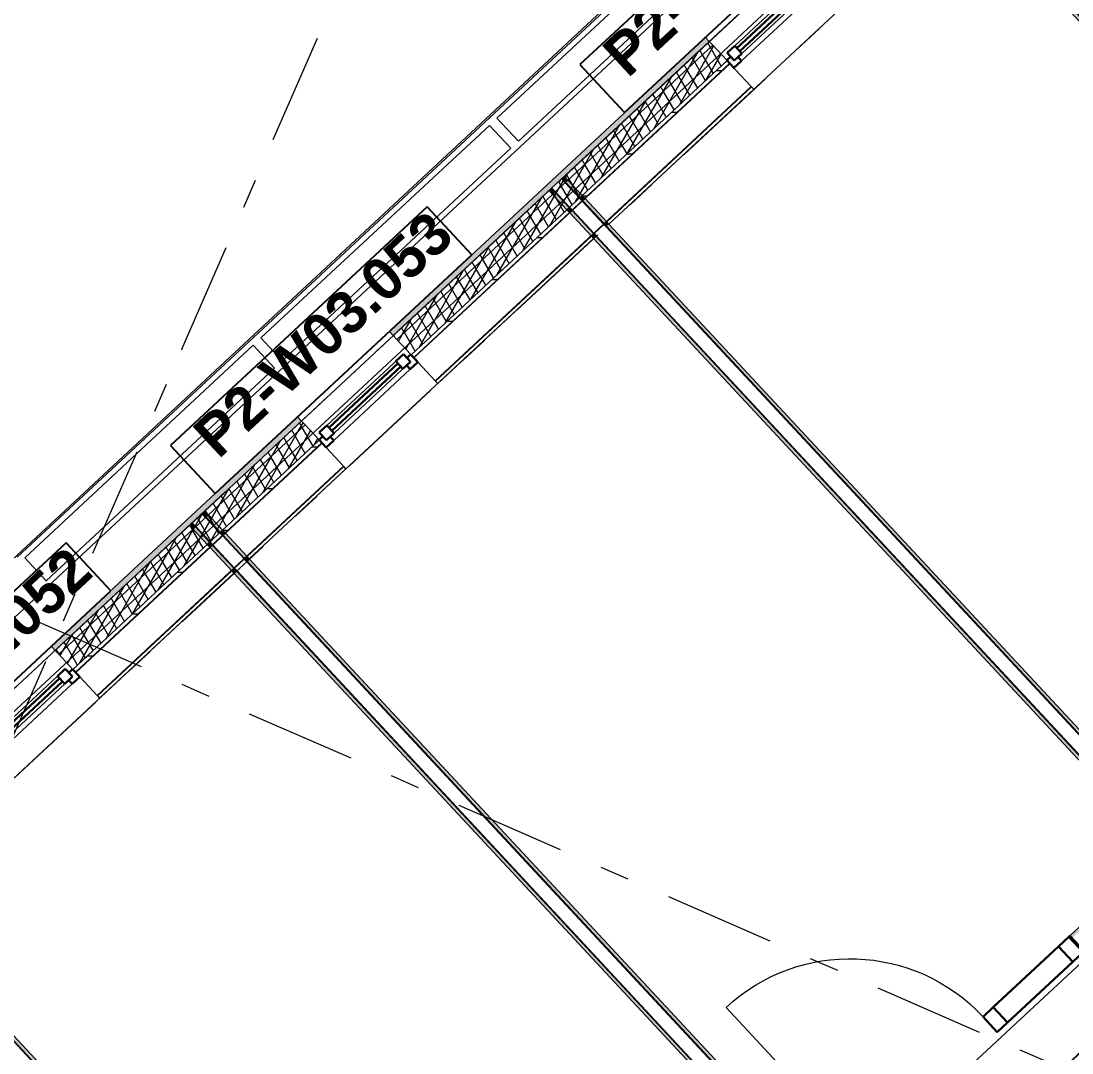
# Model space of a CAD drawing. Header units: millimetres. Extents: x -35034 to 431752, y -71616 to 25069.
# Drawn here: x 325741 to 330769, y -17300 to -12364 of the extents above; entities that cross this region are included whole.
import ezdxf
from ezdxf.enums import TextEntityAlignment as Align

# ---------------------------------------------------------------- set-up
doc = ezdxf.new("R2010")
doc.units = ezdxf.units.MM
doc.header["$MEASUREMENT"] = 0
doc.linetypes.add('Dot & Dashed', pattern=[670.277762, 352.777767, -176.388884, 0, -141.111112])
doc.linetypes.add('Double Dashed', pattern=[1093.611073, 529.166651, -211.666656, 141.111112, -211.666656])
for name, color, linetype in [('A-25-M_Curtain_Wall', 7, 'Continuous'), ('A-25-M_Wall_Ext', 7, 'Continuous'), ('New_A-05-M_Gross_Int_Circulation', 7, 'Continuous'), ('New_A-15-MG_Structural_Grid_Phase_2', 7, 'Continuous'), ('New_A-20-M_Floor_Slab', 7, 'Continuous'), ('New_A-25-M_Curtain_Wall', 7, 'Continuous'), ('New_A-25-M_Wall_Ext', 7, 'Continuous'), ('New_A-25-M_Wall_Int', 7, 'Continuous'), ('New_ArchiCAD Door Markers', 7, 'Continuous'), ('New_ArchiCAD Doors', 7, 'Continuous'), ('New_ArchiCAD Window Markers', 7, 'Continuous'), ('New_ArchiCAD Windows', 7, 'Continuous')]:
    doc.layers.add(name, color=color, linetype=linetype)
for name, color, linetype, lineweight, true_color in [('A-25-M_Curtain_Wall_Pen_No__69', 7, 'Continuous', 20, 0x606060), ('New_A-05-M_Gross_Int_Circulation_Pen_No__74', 7, 'Continuous', 20, 0x606060), ('New_A-15-MG_Structural_Grid_Phase_2_Pen_No__222', 7, 'Continuous', 13, 0x65af33), ('New_A-25-M_Wall_Ext_Pen_No__107', 7, 'Continuous', 15, 0xa6a6a6), ('New_A-25-M_Wall_Int_Pen_No__107', 7, 'Continuous', 15, 0xa6a6a6), ('New_ArchiCAD Doors_Pen_No__43', 7, 'Continuous', 30, 0x444444), ('New_ArchiCAD Doors_Pen_No__63', 7, 'Continuous', 20, 0x606060), ('New_ArchiCAD Windows_Pen_No__23', 7, 'Continuous', 30, 0x2a2a2a)]:
    doc.layers.add(name, color=color, linetype=linetype, lineweight=lineweight, true_color=true_color)
for name, color, linetype, lineweight in [('A-25-M_Curtain_Wall_Pen_No__90', 8, 'Continuous', 20), ('A-25-M_Wall_Ext_Pen_No__87', 8, 'Continuous', 20), ('New_A-20-M_Floor_Slab_Pen_No__89', 8, 'Continuous', 20), ('New_A-25-M_Curtain_Wall_Pen_No__87', 8, 'Continuous', 20), ('New_A-25-M_Wall_Ext_Pen_No__1', 7, 'Continuous', 13), ('New_A-25-M_Wall_Int_Pen_No__1', 7, 'Continuous', 13), ('New_ArchiCAD Door Markers_Pen_No__1', 7, 'Continuous', 13), ('New_ArchiCAD Door Markers_Pen_No__5', 7, 'Continuous', 25), ('New_ArchiCAD Doors_Pen_No__1', 7, 'Continuous', 13), ('New_ArchiCAD Window Markers_Pen_No__1', 7, 'Continuous', 13), ('New_ArchiCAD Window Markers_Pen_No__5', 7, 'Continuous', 25), ('New_ArchiCAD Windows_Pen_No__1', 7, 'Continuous', 13), ('New_ArchiCAD Windows_Pen_No__101', 252, 'Continuous', 15), ('New_ArchiCAD Windows_Pen_No__3', 7, 'Continuous', 18), ('New_ArchiCAD Zone Stamps_Pen_No__6', 7, 'Continuous', 35)]:
    doc.layers.add(name, color=color, linetype=linetype, lineweight=lineweight)
doc.styles.add('GENERATED_STYLE_1', font='')
doc.styles.add('GENERATED_STYLE_2', font='')
doc.styles.add('GENERATED_STYLE_3', font='')
doc.styles.add('GENERATED_STYLE_4', font='')
doc.styles.get('GENERATED_STYLE_1').set_extended_font_data('Swis721 BT', bold=True)
doc.styles.get('GENERATED_STYLE_2').set_extended_font_data('Arial', bold=True)
doc.styles.get('GENERATED_STYLE_3').set_extended_font_data('Arial')
doc.styles.get('GENERATED_STYLE_4').set_extended_font_data('Swis721 BT')
pattern_1 = [(60, (341458.065, 0), (-43.30127, 25), []), (120, (341458.065, 0), (43.30127, 25), [])]
pattern_2 = [(0, (341458.06, 0), (0, 200), [])]
pattern_3 = [(222.9401, (341458.06, 0), (-117.9931, 126.7976), [0, -100]), (222.9401, (341480.46, -97.46), (-117.9931, 126.7976), [0, -100])]

# ---------------------------------------------------------------- blocks, each defined once
blk = doc.blocks.new('Corridor 02-Third_INB 3152_63_2', base_point=(314166.9, -30973.4))
at = {"layer": 'New_A-05-M_Gross_Int_Circulation_Pen_No__74', "linetype": 'Continuous'}
blk.add_line((334812.6, -13146), (316165.4, -30497.4), dxfattribs=at)
at = {"layer": 'New_ArchiCAD Zone Stamps_Pen_No__6'}
for tag, height, style, p in [('ROOM_NAME', 250, 'GENERATED_STYLE_2', (313334.1, -29413.8)), ('zoneNameLine2', 250, 'GENERATED_STYLE_2', (313145.7, -29846)), ('ROOM_NUMBER', 200, 'GENERATED_STYLE_3', (312957.3, -30266.7)), ('measuredAreaCode', 200, 'GENERATED_STYLE_3', (312800.2, -30626.8)), ('ROOM_HOLES_PRM', 200, 'GENERATED_STYLE_3', (313107.6, -30760.8)), ('DUMMY_649', 200, 'GENERATED_STYLE_3', (313736.8, -31035.2)), ('DUMMY_650', 133.3, 'GENERATED_STYLE_3', (314016.1, -31141.7))]:
    blk.add_attdef(tag, text='', height=height, rotation=336.4404, dxfattribs=dict(at, style=style)).set_placement(p, align=Align.TOP_LEFT)
blk = doc.blocks.new('Slab_6_2', base_point=(319508.7, -20986.7))
at = {"layer": 'New_A-20-M_Floor_Slab_Pen_No__89', "linetype": 'Continuous', "flags": 128}
blk.add_lwpolyline([(360395.6, -39042.6), (361680.2, -36096.6), (358829.1, -34853.4), (360799.2, -30335.3), (343499.7, -22791.9), (351451.6, -4555.7), (347529.4, -2845.4), (347719, -2410.4), (346158.3, -1729.9), (345968.6, -2164.8), (345491.4, -1956.7), (343498.9, -6526.2), (338307.1, -4262.3), (330724.5, -11317.1), (330341.6, -10905.7), (319508.6, -20986.6), (319508.7, -20986.7), (306424.3, -33162.5), (323848.8, -40760.4)], dxfattribs=at)
blk = doc.blocks.new('Curtain Wall_27_2', base_point=(341458.1, 0))
at = {"layer": 'New_A-25-M_Curtain_Wall_Pen_No__87', "linetype": 'Continuous'}
for p, q in [((327982.2, -12826.8), (329111.7, -11775.6)), ((326852.6, -13878), (327982.2, -12826.8)), ((325723, -14929.1), (326852.6, -13878))]:
    blk.add_line(p, q, dxfattribs=at)
for p in [(327982.2, -12826.8), (326852.6, -13878)]:
    blk.add_point(p, dxfattribs=at)
blk = doc.blocks.new('Door with Sidelight on Side 2 19_11')
at = {"layer": 'New_ArchiCAD Doors_Pen_No__1', "linetype": 'Continuous'}
for p, q in [((-755, 0), (-755, -15)), ((755, 0), (755, -15)), ((-755, -15), (-755, -18)), ((-755, -18), (-755, -37)), ((-755, -37), (-755, -62)), ((755, -15), (755, -18)), ((755, -18), (755, -37)), ((755, -37), (755, -62)), ((-755, -62), (-755, -82)), ((-755, -82), (-755, -85)), ((-755, -85), (-755, -100)), ((755, -62), (755, -82)), ((755, -82), (755, -85)), ((755, -85), (755, -100))]:
    blk.add_line(p, q, dxfattribs=at)
at = {"layer": 'New_ArchiCAD Doors_Pen_No__43', "linetype": 'Continuous'}
for p, q in [((-748, 0), (-755, 0)), ((-755, 0), (-755, -100)), ((-682, 0), (-748, 0)), ((-748, 0), (-748, -100)), ((-254, 0), (-682, 0)), ((-682, 0), (-682, -100)), ((-682, -100), (-682, 0)), ((-254, -100), (-254, 0)), ((-188, 0), (-254, 0)), ((-254, 0), (-254, -100)), ((-188, -100), (-188, 0)), ((748, 0), (682, 0)), ((682, 0), (682, -100)), ((748, 0), (755, 0)), ((748, -100), (748, 0)), ((755, 0), (755, -100)), ((-748, -100), (-755, -100)), ((-748, -100), (-682, -100)), ((-682, -100), (-254, -100)), ((-254, -100), (-188, -100)), ((682, -100), (748, -100)), ((748, -100), (755, -100))]:
    blk.add_line(p, q, dxfattribs=at)
at = {"layer": 'New_ArchiCAD Doors_Pen_No__63', "linetype": 'Continuous'}
blk.add_line((682, 0), (682, 870), dxfattribs=at)
blk.add_arc((682, 0), 870, 90, 180, dxfattribs=at)
blk = doc.blocks.new('Door Stamp 17_21')
at = {"layer": 'New_ArchiCAD Door Markers_Pen_No__5', "linetype": 'Continuous'}
for p, q in [((770.5, -441.9), (-206.6, -441.9)), ((-206.6, -441.9), (-206.6, -653.7)), ((770.5, -653.7), (770.5, -441.9)), ((-206.6, -653.7), (770.5, -653.7)), ((-206.6, -653.7), (770.5, -653.7))]:
    blk.add_line(p, q, dxfattribs=at)
at = {"layer": 'New_ArchiCAD Door Markers_Pen_No__1', "style": 'GENERATED_STYLE_1'}
blk.add_attdef('AC_WIDO_ID', text='', height=150, dxfattribs=at).set_placement((-147.8, -609.1), align=Align.BOTTOM_LEFT)
blk = doc.blocks.new('Wall_309_2', base_point=(316134.4, -30348.4))
at = {"layer": 'New_A-25-M_Wall_Int_Pen_No__107', "linetype": 'Continuous'}
blk.add_hatch(color=256, dxfattribs=at).paths.add_polyline_path([(330758.8, -16740.3), (330769, -16751.3), (331211.9, -16339.2), (331201.7, -16328.2)])
at = {"layer": 'New_A-25-M_Wall_Int_Pen_No__1', "linetype": 'Continuous'}
for p, q in [((330758.8, -16740.3), (330769, -16751.3)), ((330769, -16751.3), (330771, -16753.5))]:
    blk.add_line(p, q, dxfattribs=at)
at = {"layer": 'New_A-25-M_Wall_Int_Pen_No__1', "linetype": 'Continuous', "flags": 128}
blk.add_lwpolyline([(331201.7, -16328.2), (330758.8, -16740.3)], dxfattribs=at)
at = {"layer": 'New_ArchiCAD Door Markers'}
ref = blk.add_blockref('Door Stamp 17_21', (330206, -17254.6), dxfattribs=dict(at, rotation=42.93845664641172))
ref.add_attrib('AC_WIDO_ID', 'ID03.082', dxfattribs={"layer": 'New_ArchiCAD Door Markers_Pen_No__1', "color": 7, "height": 150, "rotation": 42.9385, "style": 'GENERATED_STYLE_1'}).set_placement((330543.2, -17789.3), align=Align.BOTTOM_LEFT)
at = {"layer": 'New_ArchiCAD Doors', "color": 251, "linetype": 'Continuous', "lineweight": 20, "true_color": 0x606060, "xscale": -1, "zscale": 1000, "rotation": 42.93845664641172}
blk.add_blockref('Door with Sidelight on Side 2 19_11', (330206, -17254.6), dxfattribs=at)
blk = doc.blocks.new('Wall_317_2', base_point=(330086.5, -11445.3))
at = {"layer": 'New_A-25-M_Wall_Int_Pen_No__107', "linetype": 'Continuous', "lineweight": 0, "true_color": 0x535353}
for points in [[(330304.3, -11705.8), (333026, -14630.6), (333028.2, -14628.6), (330306.5, -11703.7)], [(330255.2, -11751.4), (332977, -14676.2), (332979.2, -14674.2), (330257.4, -11749.4)]]:
    blk.add_hatch(color=251, dxfattribs=at).paths.add_polyline_path(points)
at = {"layer": 'New_A-25-M_Wall_Int_Pen_No__107', "linetype": 'Continuous'}
for points in [[(330306.5, -11703.7), (333028.2, -14628.6), (333039.2, -14618.3), (330317.5, -11693.5)], [(330244.3, -11761.6), (332966, -14686.5), (332977, -14676.2), (330255.2, -11751.4)]]:
    blk.add_hatch(color=256, dxfattribs=at).paths.add_polyline_path(points)
at = {"layer": 'New_A-25-M_Wall_Int_Pen_No__1', "linetype": 'Continuous'}
for p, q in [((330304.3, -11705.8), (333026, -14630.6)), ((330306.5, -11703.7), (333028.2, -14628.6)), ((330255.2, -11751.4), (332977, -14676.2)), ((330257.4, -11749.4), (332979.2, -14674.2))]:
    blk.add_line(p, q, dxfattribs=at)
at = {"layer": 'New_A-25-M_Wall_Int_Pen_No__1', "linetype": 'Continuous', "flags": 128}
for points in [[(333039.2, -14618.3), (330317.5, -11693.5)], [(330244.3, -11761.6), (332966, -14686.5)]]:
    blk.add_lwpolyline(points, dxfattribs=at)
blk = doc.blocks.new('Wall_318_2', base_point=(331201.7, -16328.2))
at = {"layer": 'New_A-25-M_Wall_Int_Pen_No__107', "linetype": 'Continuous', "lineweight": 0, "true_color": 0x535353}
for points in [[(331263.9, -16270.3), (328542.2, -13345.5), (328540, -13347.5), (331261.7, -16272.3)], [(331214.9, -16315.9), (328493.2, -13391.1), (328491, -13393.2), (331212.7, -16318)]]:
    blk.add_hatch(color=251, dxfattribs=at).paths.add_polyline_path(points)
at = {"layer": 'New_A-25-M_Wall_Int_Pen_No__107', "linetype": 'Continuous'}
for points in [[(331274.9, -16260.1), (328553.2, -13335.3), (328542.2, -13345.5), (331263.9, -16270.3)], [(331212.7, -16318), (328491, -13393.2), (328480, -13403.4), (331201.7, -16328.2)]]:
    blk.add_hatch(color=256, dxfattribs=at).paths.add_polyline_path(points)
at = {"layer": 'New_A-25-M_Wall_Int_Pen_No__1', "linetype": 'Continuous'}
for p, q in [((331261.7, -16272.3), (328540, -13347.5)), ((331263.9, -16270.3), (328542.2, -13345.5)), ((331212.7, -16318), (328491, -13393.2)), ((331214.9, -16315.9), (328493.2, -13391.1))]:
    blk.add_line(p, q, dxfattribs=at)
at = {"layer": 'New_A-25-M_Wall_Int_Pen_No__1', "linetype": 'Continuous', "flags": 128}
for points in [[(331274.9, -16260.1), (328553.2, -13335.3)], [(328480, -13403.4), (331201.7, -16328.2)]]:
    blk.add_lwpolyline(points, dxfattribs=at)
blk = doc.blocks.new('Wall_319_2', base_point=(326601.9, -14688))
at = {"layer": 'New_A-25-M_Wall_Int_Pen_No__107', "linetype": 'Continuous', "lineweight": 0, "true_color": 0x535353}
for points in [[(326819.6, -14948.4), (329541.3, -17873.2), (329543.5, -17871.1), (326821.8, -14946.4)], [(326770.6, -14994.1), (329492.3, -17918.8), (329494.5, -17916.8), (326772.8, -14992)]]:
    blk.add_hatch(color=251, dxfattribs=at).paths.add_polyline_path(points)
at = {"layer": 'New_A-25-M_Wall_Int_Pen_No__107', "linetype": 'Continuous'}
for points in [[(326821.8, -14946.4), (329543.5, -17871.1), (329554.5, -17860.9), (326832.8, -14936.2)], [(326759.6, -15004.3), (329481.3, -17929), (329492.3, -17918.8), (326770.6, -14994.1)]]:
    blk.add_hatch(color=256, dxfattribs=at).paths.add_polyline_path(points)
at = {"layer": 'New_A-25-M_Wall_Int_Pen_No__1', "linetype": 'Continuous'}
for p, q in [((326819.6, -14948.4), (329541.3, -17873.2)), ((326821.8, -14946.4), (329543.5, -17871.1)), ((326770.6, -14994.1), (329492.3, -17918.8)), ((326772.8, -14992), (329494.5, -17916.8))]:
    blk.add_line(p, q, dxfattribs=at)
at = {"layer": 'New_A-25-M_Wall_Int_Pen_No__1', "linetype": 'Continuous', "flags": 128}
for points in [[(329554.5, -17860.9), (326832.8, -14936.2)], [(326759.6, -15004.3), (329481.3, -17929)]]:
    blk.add_lwpolyline(points, dxfattribs=at)
blk = doc.blocks.new('Wall_320_2', base_point=(324859.6, -16309.3))
at = {"layer": 'New_A-25-M_Wall_Int_Pen_No__107', "linetype": 'Continuous', "lineweight": 0, "true_color": 0x535353}
for points in [[(325077.3, -16569.8), (327798.9, -19494.5), (327801.1, -19492.4), (325079.5, -16567.7)], [(325028.3, -16615.4), (327749.9, -19540.1), (327752.1, -19538.1), (325030.5, -16613.4)]]:
    blk.add_hatch(color=251, dxfattribs=at).paths.add_polyline_path(points)
at = {"layer": 'New_A-25-M_Wall_Int_Pen_No__107', "linetype": 'Continuous'}
for points in [[(325079.5, -16567.7), (327801.1, -19492.4), (327812.1, -19482.2), (325090.5, -16557.5)], [(325017.3, -16625.6), (327738.9, -19550.3), (327749.9, -19540.1), (325028.3, -16615.4)]]:
    blk.add_hatch(color=256, dxfattribs=at).paths.add_polyline_path(points)
at = {"layer": 'New_A-25-M_Wall_Int_Pen_No__1', "linetype": 'Continuous'}
for p, q in [((325077.3, -16569.8), (327798.9, -19494.5)), ((325079.5, -16567.7), (327801.1, -19492.4)), ((325028.3, -16615.4), (327749.9, -19540.1)), ((325030.5, -16613.4), (327752.1, -19538.1))]:
    blk.add_line(p, q, dxfattribs=at)
at = {"layer": 'New_A-25-M_Wall_Int_Pen_No__1', "linetype": 'Continuous', "flags": 128}
for points in [[(327812.1, -19482.2), (325090.5, -16557.5)], [(325017.3, -16625.6), (327738.9, -19550.3)]]:
    blk.add_lwpolyline(points, dxfattribs=at)
blk = doc.blocks.new('Wall_339_2', base_point=(329213.3, -11921.5))
at = {"layer": 'New_A-25-M_Curtain_Wall_Pen_No__87', "linetype": 'Continuous', "flags": 128}
for points in [[(329111.2, -11811.7), (328018.2, -12828.8)], [(329213.3, -11921.5), (329111.2, -11811.7)], [(328120.4, -12938.6), (329213.3, -11921.5)], [(328018.2, -12828.8), (328120.4, -12938.6)]]:
    blk.add_lwpolyline(points, dxfattribs=at)
blk = doc.blocks.new('Wall_340_2', base_point=(328083.8, -12972.7))
at = {"layer": 'New_A-25-M_Curtain_Wall_Pen_No__87', "linetype": 'Continuous', "flags": 128}
for points in [[(327981.6, -12862.9), (326888.6, -13880)], [(328083.8, -12972.7), (327981.6, -12862.9)], [(326990.8, -13989.8), (328083.8, -12972.7)], [(326888.6, -13880), (326990.8, -13989.8)]]:
    blk.add_lwpolyline(points, dxfattribs=at)
blk = doc.blocks.new('Wall_341_2', base_point=(326954.2, -14023.8))
at = {"layer": 'New_A-25-M_Curtain_Wall_Pen_No__87', "linetype": 'Continuous', "flags": 128}
for points in [[(326852, -13914), (325759.1, -14931.1)], [(326954.2, -14023.8), (326852, -13914)], [(325861.2, -15040.9), (326954.2, -14023.8)], [(325759.1, -14931.1), (325861.2, -15040.9)]]:
    blk.add_lwpolyline(points, dxfattribs=at)
blk = doc.blocks.new('Wall_424_2', base_point=(306520.2, -33412.1))
at = {"layer": 'New_A-25-M_Wall_Ext_Pen_No__107', "linetype": 'Continuous', "lineweight": 0, "true_color": 0x535353}
for points in [[(328344.5, -13137.4), (328346.7, -13135.4), (328329.7, -13117.1), (328327.5, -13119.1)], [(328295.4, -13183.1), (328297.6, -13181), (328280.6, -13162.7), (328278.4, -13164.8)], [(328412.6, -13210.7), (328414.8, -13208.6), (328346.7, -13135.4), (328344.5, -13137.4)], [(328363.6, -13256.3), (328365.8, -13254.3), (328297.6, -13181), (328295.4, -13183.1)], [(328424.9, -13223.8), (328427.1, -13221.8), (328414.8, -13208.6), (328412.6, -13210.7)], [(328426.2, -13225.3), (328428.4, -13223.2), (328427.1, -13221.8), (328424.9, -13223.8)], [(328528.4, -13335.1), (328530.6, -13333.1), (328428.4, -13223.2), (328426.2, -13225.3)], [(328375.8, -13269.5), (328378, -13267.4), (328365.8, -13254.3), (328363.6, -13256.3)], [(328377.2, -13270.9), (328379.4, -13268.9), (328378, -13267.4), (328375.8, -13269.5)], [(328479.4, -13380.7), (328481.6, -13378.7), (328379.4, -13268.9), (328377.2, -13270.9)], [(328529.8, -13336.6), (328532, -13334.5), (328530.6, -13333.1), (328528.4, -13335.1)], [(328540, -13347.5), (328542.2, -13345.5), (328532, -13334.5), (328529.8, -13336.6)], [(328480.7, -13382.2), (328482.9, -13380.2), (328481.6, -13378.7), (328479.4, -13380.7)], [(328491, -13393.2), (328493.2, -13391.1), (328482.9, -13380.2), (328480.7, -13382.2)], [(326624.1, -14738.3), (326626.3, -14736.3), (326609.3, -14718), (326607.1, -14720)], [(326575.1, -14784), (326577.3, -14781.9), (326560.3, -14763.6), (326558.1, -14765.7)], [(326643.2, -14857.2), (326645.4, -14855.1), (326577.3, -14781.9), (326575.1, -14784)], [(326692.3, -14811.6), (326694.5, -14809.5), (326626.3, -14736.3), (326624.1, -14738.3)], [(326704.5, -14824.7), (326706.7, -14822.7), (326694.5, -14809.5), (326692.3, -14811.6)], [(326705.9, -14826.2), (326708.1, -14824.1), (326706.7, -14822.7), (326704.5, -14824.7)], [(326808.1, -14936), (326810.3, -14934), (326708.1, -14824.1), (326705.9, -14826.2)], [(326655.5, -14870.4), (326657.7, -14868.3), (326645.4, -14855.1), (326643.2, -14857.2)], [(326656.8, -14871.8), (326659, -14869.8), (326657.7, -14868.3), (326655.5, -14870.4)], [(326759, -14981.6), (326761.2, -14979.6), (326659, -14869.8), (326656.8, -14871.8)], [(326760.4, -14983.1), (326762.6, -14981.1), (326761.2, -14979.6), (326759, -14981.6)], [(326770.6, -14994.1), (326772.8, -14992), (326762.6, -14981.1), (326760.4, -14983.1)], [(326809.4, -14937.5), (326811.6, -14935.4), (326810.3, -14934), (326808.1, -14936)], [(326819.6, -14948.4), (326821.8, -14946.4), (326811.6, -14935.4), (326809.4, -14937.5)]]:
    blk.add_hatch(color=251, dxfattribs=at).paths.add_polyline_path(points)
at = {"layer": 'New_A-25-M_Wall_Ext_Pen_No__107', "linetype": 'Continuous'}
for points in [[(328346.7, -13135.4), (328357.7, -13125.2), (328340.6, -13106.9), (328329.7, -13117.1)], [(328284.5, -13193.3), (328295.4, -13183.1), (328278.4, -13164.8), (328267.4, -13175)], [(328414.8, -13208.6), (328425.8, -13198.4), (328357.7, -13125.2), (328346.7, -13135.4)], [(328352.6, -13266.5), (328363.6, -13256.3), (328295.4, -13183.1), (328284.5, -13193.3)], [(328427.1, -13221.8), (328438.1, -13211.6), (328425.8, -13198.4), (328414.8, -13208.6)], [(328428.4, -13223.2), (328439.4, -13213), (328438.1, -13211.6), (328427.1, -13221.8)], [(328530.6, -13333.1), (328541.6, -13322.8), (328439.4, -13213), (328428.4, -13223.2)], [(328364.8, -13279.7), (328375.8, -13269.5), (328363.6, -13256.3), (328352.6, -13266.5)], [(328366.2, -13281.2), (328377.2, -13270.9), (328375.8, -13269.5), (328364.8, -13279.7)], [(328468.4, -13391), (328479.4, -13380.7), (328377.2, -13270.9), (328366.2, -13281.2)], [(328532, -13334.5), (328543, -13324.3), (328541.6, -13322.8), (328530.6, -13333.1)], [(328542.2, -13345.5), (328553.2, -13335.3), (328543, -13324.3), (328532, -13334.5)], [(328469.8, -13392.4), (328480.7, -13382.2), (328479.4, -13380.7), (328468.4, -13391)], [(328480, -13403.4), (328491, -13393.2), (328480.7, -13382.2), (328469.8, -13392.4)], [(326626.3, -14736.3), (326637.3, -14726.1), (326620.3, -14707.8), (326609.3, -14718)], [(326694.5, -14809.5), (326705.4, -14799.3), (326637.3, -14726.1), (326626.3, -14736.3)], [(326564.1, -14794.2), (326575.1, -14784), (326558.1, -14765.7), (326547.1, -14775.9)], [(326632.2, -14867.4), (326643.2, -14857.2), (326575.1, -14784), (326564.1, -14794.2)], [(326706.7, -14822.7), (326717.7, -14812.5), (326705.4, -14799.3), (326694.5, -14809.5)], [(326708.1, -14824.1), (326719.1, -14813.9), (326717.7, -14812.5), (326706.7, -14822.7)], [(326810.3, -14934), (326821.2, -14923.7), (326719.1, -14813.9), (326708.1, -14824.1)], [(326644.5, -14880.6), (326655.5, -14870.4), (326643.2, -14857.2), (326632.2, -14867.4)], [(326645.9, -14882.1), (326656.8, -14871.8), (326655.5, -14870.4), (326644.5, -14880.6)], [(326748, -14991.9), (326759, -14981.6), (326656.8, -14871.8), (326645.9, -14882.1)], [(326811.6, -14935.4), (326822.6, -14925.2), (326821.2, -14923.7), (326810.3, -14934)], [(326821.8, -14946.4), (326832.8, -14936.2), (326822.6, -14925.2), (326811.6, -14935.4)], [(326749.4, -14993.3), (326760.4, -14983.1), (326759, -14981.6), (326748, -14991.9)], [(326759.6, -15004.3), (326770.6, -14994.1), (326760.4, -14983.1), (326749.4, -14993.3)]]:
    blk.add_hatch(color=256, dxfattribs=at).paths.add_polyline_path(points)
at = {"layer": 'A-25-M_Wall_Ext_Pen_No__87', "linetype": 'Continuous', "flags": 128}
for points in [[(330031.7, -11533.2), (328340.6, -13106.9)], [(328553.2, -13335.3), (330244.3, -11761.6)], [(328267.4, -13175), (326620.3, -14707.8)], [(326832.8, -14936.2), (328480, -13403.4)], [(326547.1, -14775.9), (324878, -16329.1)], [(325090.5, -16557.5), (326759.6, -15004.3)]]:
    blk.add_lwpolyline(points, dxfattribs=at)
at = {"layer": 'New_A-25-M_Wall_Ext_Pen_No__1', "linetype": 'Continuous'}
for p, q in [((328327.5, -13119.1), (328344.5, -13137.4)), ((328346.7, -13135.4), (328329.7, -13117.1)), ((328357.7, -13125.2), (328340.6, -13106.9)), ((328278.4, -13164.8), (328295.4, -13183.1)), ((328280.6, -13162.7), (328297.6, -13181)), ((328344.5, -13137.4), (328412.6, -13210.7)), ((328414.8, -13208.6), (328346.7, -13135.4)), ((328425.8, -13198.4), (328357.7, -13125.2)), ((328267.4, -13175), (328284.5, -13193.3)), ((328284.5, -13193.3), (328352.6, -13266.5)), ((328295.4, -13183.1), (328363.6, -13256.3)), ((328297.6, -13181), (328365.8, -13254.3)), ((328412.6, -13210.7), (328424.9, -13223.8)), ((328427.1, -13221.8), (328414.8, -13208.6)), ((328438.1, -13211.6), (328425.8, -13198.4)), ((328428.4, -13223.2), (328427.1, -13221.8)), ((328530.6, -13333.1), (328428.4, -13223.2)), ((328439.4, -13213), (328438.1, -13211.6)), ((328541.6, -13322.8), (328439.4, -13213)), ((328352.6, -13266.5), (328364.8, -13279.7)), ((328363.6, -13256.3), (328375.8, -13269.5)), ((328365.8, -13254.3), (328378, -13267.4)), ((328375.8, -13269.5), (328377.2, -13270.9)), ((328377.2, -13270.9), (328479.4, -13380.7)), ((328378, -13267.4), (328379.4, -13268.9)), ((328379.4, -13268.9), (328481.6, -13378.7)), ((328424.9, -13223.8), (328426.2, -13225.3)), ((328426.2, -13225.3), (328528.4, -13335.1)), ((328364.8, -13279.7), (328366.2, -13281.2)), ((328366.2, -13281.2), (328468.4, -13391)), ((328543, -13324.3), (328541.6, -13322.8)), ((328528.4, -13335.1), (328529.8, -13336.6)), ((328529.8, -13336.6), (328540, -13347.5)), ((328532, -13334.5), (328530.6, -13333.1)), ((328542.2, -13345.5), (328532, -13334.5)), ((328553.2, -13335.3), (328543, -13324.3)), ((328468.4, -13391), (328469.8, -13392.4)), ((328469.8, -13392.4), (328480, -13403.4)), ((328479.4, -13380.7), (328480.7, -13382.2)), ((328480.7, -13382.2), (328491, -13393.2)), ((328481.6, -13378.7), (328482.9, -13380.2)), ((328482.9, -13380.2), (328493.2, -13391.1)), ((326624.1, -14738.3), (326607.1, -14720)), ((326626.3, -14736.3), (326609.3, -14718)), ((326637.3, -14726.1), (326620.3, -14707.8)), ((326705.4, -14799.3), (326637.3, -14726.1)), ((326547.1, -14775.9), (326564.1, -14794.2)), ((326558.1, -14765.7), (326575.1, -14784)), ((326577.3, -14781.9), (326560.3, -14763.6)), ((326645.4, -14855.1), (326577.3, -14781.9)), ((326692.3, -14811.6), (326624.1, -14738.3)), ((326694.5, -14809.5), (326626.3, -14736.3)), ((326564.1, -14794.2), (326632.2, -14867.4)), ((326575.1, -14784), (326643.2, -14857.2)), ((326704.5, -14824.7), (326692.3, -14811.6)), ((326706.7, -14822.7), (326694.5, -14809.5)), ((326705.9, -14826.2), (326704.5, -14824.7)), ((326717.7, -14812.5), (326705.4, -14799.3)), ((326808.1, -14936), (326705.9, -14826.2)), ((326708.1, -14824.1), (326706.7, -14822.7)), ((326810.3, -14934), (326708.1, -14824.1)), ((326719.1, -14813.9), (326717.7, -14812.5)), ((326821.2, -14923.7), (326719.1, -14813.9)), ((326632.2, -14867.4), (326644.5, -14880.6)), ((326643.2, -14857.2), (326655.5, -14870.4)), ((326644.5, -14880.6), (326645.9, -14882.1)), ((326657.7, -14868.3), (326645.4, -14855.1)), ((326645.9, -14882.1), (326748, -14991.9)), ((326655.5, -14870.4), (326656.8, -14871.8)), ((326656.8, -14871.8), (326759, -14981.6)), ((326659, -14869.8), (326657.7, -14868.3)), ((326761.2, -14979.6), (326659, -14869.8)), ((326822.6, -14925.2), (326821.2, -14923.7)), ((326832.8, -14936.2), (326822.6, -14925.2)), ((326759, -14981.6), (326760.4, -14983.1)), ((326760.4, -14983.1), (326770.6, -14994.1)), ((326762.6, -14981.1), (326761.2, -14979.6)), ((326772.8, -14992), (326762.6, -14981.1)), ((326809.4, -14937.5), (326808.1, -14936)), ((326819.6, -14948.4), (326809.4, -14937.5)), ((326811.6, -14935.4), (326810.3, -14934)), ((326821.8, -14946.4), (326811.6, -14935.4)), ((326748, -14991.9), (326749.4, -14993.3)), ((326749.4, -14993.3), (326759.6, -15004.3))]:
    blk.add_line(p, q, dxfattribs=at)
blk = doc.blocks.new('Standard grid marker_6')
at = {"layer": 'New_A-15-MG_Structural_Grid_Phase_2_Pen_No__222', "linetype": 'Double Dashed'}
blk.add_line((2642.7, 0), (48997.9, 0), dxfattribs=at)
at = {"layer": 'New_A-15-MG_Structural_Grid_Phase_2_Pen_No__222', "style": 'GENERATED_STYLE_4'}
blk.add_attdef('AC_MarkerText_1', text='', height=350, rotation=113.5, dxfattribs=at).set_placement((-500, -1294.1), align=Align.MIDDLE_CENTER)
blk = doc.blocks.new('Beam_1_2', base_point=(306828, -33125.7))
at = {"layer": 'A-25-M_Curtain_Wall_Pen_No__69', "linetype": 'Dot & Dashed'}
blk.add_line((306828, -33125.7), (330547.4, -11053.4), dxfattribs=at)
at = {"layer": 'A-25-M_Curtain_Wall_Pen_No__90', "linetype": 'Continuous'}
for p, q in [((306515.1, -32791.2), (330235.3, -10718.1)), ((306882.2, -33183.7), (330601.4, -11111.5))]:
    blk.add_line(p, q, dxfattribs=at)
blk = doc.blocks.new('Window 19_9')
at = {"layer": 'New_ArchiCAD Windows_Pen_No__1', "linetype": 'Continuous'}
for p, q in [((-300, 150), (-300, 123)), ((-300, 123), (-300, 98)), ((300, 123), (300, 150)), ((300, 98), (300, 123)), ((-300, 98), (-300, 0)), ((300, 0), (300, 98)), ((-300, 0), (-300, -2)), ((-300, -2), (-300, -20)), ((-300, -20), (-300, -22)), ((-300, -22), (-300, -172)), ((300, -2), (300, 0)), ((300, -20), (300, -2)), ((300, -22), (300, -20)), ((300, -172), (300, -22)), ((-300, -172), (-300, -174)), ((-300, -174), (-300, -189)), ((300, -174), (300, -172)), ((300, -189), (300, -174))]:
    blk.add_line(p, q, dxfattribs=at)
at = {"layer": 'New_ArchiCAD Windows_Pen_No__101', "linetype": 'Continuous'}
for p, q in [((-213.5, 25), (-225, 25)), ((225, 25), (-181.1, 25)), ((-250, -50), (250, -50)), ((225, -25), (-181.1, -25))]:
    blk.add_line(p, q, dxfattribs=at)
at = {"layer": 'New_ArchiCAD Windows_Pen_No__23', "linetype": 'Continuous'}
for p, q in [((-275, 25), (-275, -25)), ((-225, 25), (-275, 25)), ((-225, -25), (-225, 25)), ((225, 10), (-225, 10)), ((225, 25), (225, -25)), ((275, 25), (225, 25)), ((275, -25), (275, 25)), ((-300, 0), (-300, -50)), ((-275, 0), (-300, 0)), ((-300, -50), (-250, -50)), ((-275, -25), (-225, -25)), ((-250, -50), (-250, -25)), ((-225, -10), (225, -10)), ((225, -25), (275, -25)), ((250, -25), (250, -50)), ((250, -50), (300, -50)), ((300, 0), (275, 0)), ((300, -50), (300, 0))]:
    blk.add_line(p, q, dxfattribs=at)
at = {"layer": 'New_ArchiCAD Windows_Pen_No__3', "linetype": 'Continuous'}
for p, q in [((-213.5, 25), (-181.1, 25)), ((-225, -25), (-181.1, -25))]:
    blk.add_line(p, q, dxfattribs=at)
blk = doc.blocks.new('Window Stamp 18_9')
at = {"layer": 'New_ArchiCAD Window Markers_Pen_No__5', "linetype": 'Continuous'}
for p, q in [((838.5, -339), (-838.5, -339)), ((-838.5, -339), (-838.5, -653.3)), ((838.5, -339), (-838.5, -339)), ((838.5, -653.3), (838.5, -339)), ((-838.5, -653.3), (838.5, -653.3))]:
    blk.add_line(p, q, dxfattribs=at)
at = {"layer": 'New_ArchiCAD Window Markers_Pen_No__1', "style": 'GENERATED_STYLE_2'}
blk.add_attdef('AC_WIDO_ID', text='', height=200, rotation=180, dxfattribs=at).set_placement((762.3, -273.8), align=Align.BOTTOM_LEFT)
blk = doc.blocks.new('Window 19_10')
at = {"layer": 'New_ArchiCAD Windows_Pen_No__1', "linetype": 'Continuous'}
for p, q in [((-450, 123), (-450, 150)), ((-450, 98), (-450, 123)), ((450, 150), (450, 123)), ((450, 123), (450, 98)), ((-450, 0), (-450, 98)), ((450, 98), (450, 0)), ((450, 0), (450, -2)), ((-450, -2), (-450, 0)), ((-450, -20), (-450, -2)), ((-450, -22), (-450, -20)), ((-450, -172), (-450, -22)), ((450, -2), (450, -20)), ((450, -20), (450, -22)), ((450, -22), (450, -172)), ((-450, -174), (-450, -172)), ((-450, -189), (-450, -174)), ((450, -172), (450, -174)), ((450, -174), (450, -189))]:
    blk.add_line(p, q, dxfattribs=at)
at = {"layer": 'New_ArchiCAD Windows_Pen_No__101', "linetype": 'Continuous'}
for p, q in [((-342, 25), (-373.9, 25)), ((375, 25), (-290.9, 25)), ((-400, -50), (400, -50)), ((375, -25), (-279.9, -25))]:
    blk.add_line(p, q, dxfattribs=at)
at = {"layer": 'New_ArchiCAD Windows_Pen_No__23', "linetype": 'Continuous'}
for p, q in [((-425, -25), (-425, 25)), ((-425, 25), (-375, 25)), ((-375, 25), (-375, -25)), ((-375, 10), (375, 10)), ((375, -25), (375, 25)), ((375, 25), (425, 25)), ((425, 25), (425, -25)), ((425, 0), (450, 0)), ((450, 0), (450, -50)), ((-450, -50), (-450, 0)), ((-450, 0), (-425, 0)), ((-400, -50), (-450, -50)), ((-375, -25), (-425, -25)), ((-400, -25), (-400, -50)), ((375, -10), (-375, -10)), ((425, -25), (375, -25)), ((400, -50), (400, -25)), ((450, -50), (400, -50))]:
    blk.add_line(p, q, dxfattribs=at)
at = {"layer": 'New_ArchiCAD Windows_Pen_No__3', "linetype": 'Continuous'}
for p, q in [((-375, 25), (-373.9, 25)), ((-342, 25), (-290.9, 25)), ((-375, -25), (-279.9, -25))]:
    blk.add_line(p, q, dxfattribs=at)
blk = doc.blocks.new('Window 19_21')
at = {"layer": 'New_ArchiCAD Windows_Pen_No__1', "linetype": 'Continuous'}
for p, q in [((-450, 150), (-450, 123)), ((-450, 123), (-450, 98)), ((450, 123), (450, 150)), ((450, 98), (450, 123)), ((-450, 98), (-450, 0)), ((450, 0), (450, 98)), ((-450, 0), (-450, -2)), ((-450, -2), (-450, -20)), ((-450, -20), (-450, -22)), ((-450, -22), (-450, -172)), ((450, -2), (450, 0)), ((450, -20), (450, -2)), ((450, -22), (450, -20)), ((450, -172), (450, -22)), ((-450, -172), (-450, -174)), ((-450, -174), (-450, -189)), ((450, -174), (450, -172)), ((450, -189), (450, -174))]:
    blk.add_line(p, q, dxfattribs=at)
at = {"layer": 'New_ArchiCAD Windows_Pen_No__101', "linetype": 'Continuous'}
for p, q in [((-342, 25), (-373.9, 25)), ((375, 25), (-290.9, 25)), ((-400, -50), (400, -50)), ((375, -25), (-279.9, -25))]:
    blk.add_line(p, q, dxfattribs=at)
at = {"layer": 'New_ArchiCAD Windows_Pen_No__23', "linetype": 'Continuous'}
for p, q in [((-425, 25), (-425, -25)), ((-375, 25), (-425, 25)), ((-375, -25), (-375, 25)), ((375, 10), (-375, 10)), ((375, 25), (375, -25)), ((425, 25), (375, 25)), ((425, -25), (425, 25)), ((-450, 0), (-450, -50)), ((-425, 0), (-450, 0)), ((-450, -50), (-400, -50)), ((-425, -25), (-375, -25)), ((-400, -50), (-400, -25)), ((-375, -10), (375, -10)), ((375, -25), (425, -25)), ((400, -25), (400, -50)), ((400, -50), (450, -50)), ((450, 0), (425, 0)), ((450, -50), (450, 0))]:
    blk.add_line(p, q, dxfattribs=at)
at = {"layer": 'New_ArchiCAD Windows_Pen_No__3', "linetype": 'Continuous'}
for p, q in [((-375, 25), (-373.9, 25)), ((-342, 25), (-290.9, 25)), ((-375, -25), (-279.9, -25))]:
    blk.add_line(p, q, dxfattribs=at)
blk = doc.blocks.new('Window Stamp 18_17')
at = {"layer": 'New_ArchiCAD Window Markers_Pen_No__5', "linetype": 'Continuous'}
for p, q in [((978, -339), (-699, -339)), ((-699, -339), (-699, -653.3)), ((978, -339), (-699, -339)), ((978, -653.3), (978, -339)), ((-699, -653.3), (978, -653.3))]:
    blk.add_line(p, q, dxfattribs=at)
at = {"layer": 'New_ArchiCAD Window Markers_Pen_No__1', "style": 'GENERATED_STYLE_2'}
blk.add_attdef('AC_WIDO_ID', text='', height=200, rotation=180, dxfattribs=at).set_placement((901.8, -273.8), align=Align.BOTTOM_LEFT)
blk = doc.blocks.new('Wall_453_2', base_point=(330529, -11033.6))
at = {"layer": 'New_A-25-M_Wall_Ext_Pen_No__107', "linetype": 'Continuous'}
for points in [[(329015.5, -12442), (327503.8, -13848.8), (327522.2, -13868.5), (329033.9, -12461.8)], [(328542.2, -13345.5), (328553.2, -13335.3), (328543, -13324.3), (328532, -13334.5)], [(328480, -13403.4), (328491, -13393.2), (328480.7, -13382.2), (328469.8, -13392.4)], [(327064.5, -14257.5), (325886, -15354.2), (325904.3, -15374), (327082.9, -14277.3)], [(326821.8, -14946.4), (326832.8, -14936.2), (326822.6, -14925.2), (326811.6, -14935.4)], [(326759.6, -15004.3), (326770.6, -14994.1), (326760.4, -14983.1), (326749.4, -14993.3)]]:
    blk.add_hatch(color=256, dxfattribs=at).paths.add_polyline_path(points)
h = blk.add_hatch(dxfattribs=at)
h.set_pattern_fill('Batt_Insulation_0002', color=256, style=0, pattern_type=2)
h.set_pattern_definition(pattern_1)
h.paths.add_polyline_path([(329033.9, -12461.8), (327522.2, -13868.5), (327539.2, -13886.8), (329050.9, -12480.1)])
h = blk.add_hatch(dxfattribs=at)
h.set_pattern_fill('Batt_Insulation_0002', color=256, style=0, pattern_type=2)
h.set_pattern_definition(pattern_1)
h.paths.add_polyline_path([(329050.9, -12480.1), (327539.2, -13886.8), (327607.3, -13960), (329119, -12553.3)])
h = blk.add_hatch(dxfattribs=at)
h.set_pattern_fill('Plywood_0002', color=256, style=0, pattern_type=2)
h.set_pattern_definition(pattern_2)
h.paths.add_polyline_path([(329119, -12553.3), (327607.3, -13960), (327619.6, -13973.2), (329131.3, -12566.5)])
at = {"layer": 'New_A-25-M_Wall_Ext_Pen_No__107', "linetype": 'Continuous', "lineweight": 0, "true_color": 0x535353}
for points in [[(329131.3, -12566.5), (327619.6, -13973.2), (327620.9, -13974.7), (329132.6, -12567.9)], [(328482.9, -13380.2), (329236.2, -12679.2), (329234.8, -12677.7), (328481.6, -13378.7)], [(328540, -13347.5), (328542.2, -13345.5), (328532, -13334.5), (328529.8, -13336.6)], [(328479.4, -13380.7), (327723.1, -14084.5), (327724.5, -14086), (328480.7, -13382.2)], [(328480.7, -13382.2), (328482.9, -13380.2), (328481.6, -13378.7), (328479.4, -13380.7)], [(328491, -13393.2), (328493.2, -13391.1), (328482.9, -13380.2), (328480.7, -13382.2)], [(327180.3, -14382), (326001.8, -15478.7), (326003.1, -15480.2), (327181.7, -14383.4)], [(326762.6, -14981.1), (327285.2, -14494.7), (327283.9, -14493.2), (326761.2, -14979.6)], [(326759, -14981.6), (326105.3, -15590), (326106.7, -15591.4), (326760.4, -14983.1)], [(326760.4, -14983.1), (326762.6, -14981.1), (326761.2, -14979.6), (326759, -14981.6)], [(326770.6, -14994.1), (326772.8, -14992), (326762.6, -14981.1), (326760.4, -14983.1)], [(326819.6, -14948.4), (326821.8, -14946.4), (326811.6, -14935.4), (326809.4, -14937.5)]]:
    blk.add_hatch(color=251, dxfattribs=at).paths.add_polyline_path(points)
at = {"layer": 'New_A-25-M_Wall_Ext_Pen_No__107', "linetype": 'Continuous'}
h = blk.add_hatch(dxfattribs=at)
h.set_pattern_fill('Plaster_0002', color=256, style=0, pattern_type=2)
h.set_pattern_definition(pattern_3)
h.paths.add_polyline_path([(328553.2, -13335.3), (329246.4, -12690.2), (329236.2, -12679.2), (328543, -13324.3)])
h = blk.add_hatch(dxfattribs=at)
h.set_pattern_fill('Plaster_0002', color=256, style=0, pattern_type=2)
h.set_pattern_definition(pattern_3)
h.paths.add_polyline_path([(328469.8, -13392.4), (327724.5, -14086), (327734.7, -14096.9), (328480, -13403.4)])
h = blk.add_hatch(dxfattribs=at)
h.set_pattern_fill('Batt_Insulation_0002', color=256, style=0, pattern_type=2)
h.set_pattern_definition(pattern_1)
h.paths.add_polyline_path([(327082.9, -14277.3), (325904.3, -15374), (325921.4, -15392.3), (327099.9, -14295.6)])
h = blk.add_hatch(dxfattribs=at)
h.set_pattern_fill('Batt_Insulation_0002', color=256, style=0, pattern_type=2)
h.set_pattern_definition(pattern_1)
h.paths.add_polyline_path([(327099.9, -14295.6), (325921.4, -15392.3), (325989.5, -15465.5), (327168.1, -14368.8)])
h = blk.add_hatch(dxfattribs=at)
h.set_pattern_fill('Plywood_0002', color=256, style=0, pattern_type=2)
h.set_pattern_definition(pattern_2)
h.paths.add_polyline_path([(327168.1, -14368.8), (325989.5, -15465.5), (326001.8, -15478.7), (327180.3, -14382)])
h = blk.add_hatch(dxfattribs=at)
h.set_pattern_fill('Plaster_0002', color=256, style=0, pattern_type=2)
h.set_pattern_definition(pattern_3)
h.paths.add_polyline_path([(326832.8, -14936.2), (327295.5, -14505.7), (327285.2, -14494.7), (326822.6, -14925.2)])
h = blk.add_hatch(dxfattribs=at)
h.set_pattern_fill('Plaster_0002', color=256, style=0, pattern_type=2)
h.set_pattern_definition(pattern_3)
h.paths.add_polyline_path([(326749.4, -14993.3), (326106.7, -15591.4), (326116.9, -15602.4), (326759.6, -15004.3)])
at = {"layer": 'New_A-25-M_Wall_Ext_Pen_No__1', "linetype": 'Continuous'}
for p, q in [((329033.9, -12461.8), (327522.2, -13868.5)), ((329050.9, -12480.1), (327539.2, -13886.8)), ((329119, -12553.3), (327607.3, -13960)), ((329131.3, -12566.5), (327619.6, -13973.2)), ((329132.6, -12567.9), (327620.9, -13974.7)), ((329234.8, -12677.7), (328481.6, -13378.7)), ((329236.2, -12679.2), (328543, -13324.3)), ((328529.8, -13336.6), (328482.9, -13380.2)), ((328540, -13347.5), (328529.8, -13336.6)), ((328543, -13324.3), (328532, -13334.5)), ((328542.2, -13345.5), (328532, -13334.5)), ((328553.2, -13335.3), (328543, -13324.3)), ((328479.4, -13380.7), (327723.1, -14084.5)), ((328469.8, -13392.4), (327724.5, -14086)), ((328480.7, -13382.2), (328469.8, -13392.4)), ((328469.8, -13392.4), (328480, -13403.4)), ((328481.6, -13378.7), (328479.4, -13380.7)), ((328480.7, -13382.2), (328491, -13393.2)), ((328493.2, -13391.1), (328482.9, -13380.2)), ((327082.9, -14277.3), (325904.3, -15374)), ((327099.9, -14295.6), (325921.4, -15392.3)), ((327168.1, -14368.8), (325989.5, -15465.5)), ((327180.3, -14382), (326001.8, -15478.7)), ((327181.7, -14383.4), (326003.1, -15480.2)), ((327283.9, -14493.2), (326761.2, -14979.6)), ((327285.2, -14494.7), (326822.6, -14925.2)), ((326822.6, -14925.2), (326811.6, -14935.4)), ((326832.8, -14936.2), (326822.6, -14925.2)), ((326759, -14981.6), (326105.3, -15590)), ((326760.4, -14983.1), (326749.4, -14993.3)), ((326761.2, -14979.6), (326759, -14981.6)), ((326760.4, -14983.1), (326770.6, -14994.1)), ((326809.4, -14937.5), (326762.6, -14981.1)), ((326772.8, -14992), (326762.6, -14981.1)), ((326819.6, -14948.4), (326809.4, -14937.5)), ((326821.8, -14946.4), (326811.6, -14935.4)), ((326749.4, -14993.3), (326106.7, -15591.4)), ((326749.4, -14993.3), (326759.6, -15004.3))]:
    blk.add_line(p, q, dxfattribs=at)
at = {"layer": 'New_A-25-M_Wall_Ext_Pen_No__1', "linetype": 'Continuous', "flags": 128}
for points in [[(329015.5, -12442), (327503.8, -13848.8)], [(328553.2, -13335.3), (329246.4, -12690.2)], [(327734.7, -14096.9), (328480, -13403.4)], [(327064.5, -14257.5), (325886, -15354.2)], [(326832.8, -14936.2), (327295.5, -14505.7)], [(326116.9, -15602.4), (326759.6, -15004.3)]]:
    blk.add_lwpolyline(points, dxfattribs=at)
at = {"layer": 'New_ArchiCAD Window Markers'}
ref = blk.add_blockref('Window Stamp 18_17', (329575.8, -12383.6), dxfattribs=dict(at, rotation=222.9401050489002))
ref.add_attrib('AC_WIDO_ID', 'P2-W03.054', dxfattribs={"layer": 'New_ArchiCAD Window Markers_Pen_No__1', "color": 7, "height": 200, "rotation": 42.9401, "style": 'GENERATED_STYLE_2'}).set_placement((328684.7, -12684.6), align=Align.BOTTOM_LEFT)
ref = blk.add_blockref('Window Stamp 18_9', (327515.1, -14301.3), dxfattribs=dict(at, rotation=222.9401050489002))
ref.add_attrib('AC_WIDO_ID', 'P2-W03.053', dxfattribs={"layer": 'New_ArchiCAD Window Markers_Pen_No__1', "color": 7, "height": 200, "rotation": 42.9401, "style": 'GENERATED_STYLE_2'}).set_placement((326726.1, -14507.2), align=Align.BOTTOM_LEFT)
ref = blk.add_blockref('Window Stamp 18_9', (325787.5, -15909), dxfattribs=dict(at, rotation=222.9401050489002))
ref.add_attrib('AC_WIDO_ID', 'P2-W03.052', dxfattribs={"layer": 'New_ArchiCAD Window Markers_Pen_No__1', "color": 7, "height": 200, "rotation": 42.9401, "style": 'GENERATED_STYLE_2'}).set_placement((324998.5, -16114.9), align=Align.BOTTOM_LEFT)
at = {"layer": 'New_ArchiCAD Windows', "color": 251, "linetype": 'Continuous', "lineweight": 20, "true_color": 0x606060, "xscale": -1, "zscale": 1000, "rotation": 42.94010504890028}
for name, p in [('Window 19_21', (329447.1, -12245.3)), ('Window 19_9', (327386.3, -14162.9))]:
    blk.add_blockref(name, p, dxfattribs=at)
at = {"layer": 'New_ArchiCAD Windows', "color": 251, "linetype": 'Continuous', "lineweight": 20, "true_color": 0x606060, "zscale": 1000, "rotation": 42.94010504890028}
blk.add_blockref('Window 19_10', (325658.7, -15770.6), dxfattribs=at)
blk = doc.blocks.new('Standard grid marker_17')
at = {"layer": 'New_A-15-MG_Structural_Grid_Phase_2_Pen_No__222', "linetype": 'Double Dashed'}
blk.add_line((1000, 0), (47486.2, 0), dxfattribs=at)
at = {"layer": 'New_A-15-MG_Structural_Grid_Phase_2_Pen_No__222', "style": 'GENERATED_STYLE_4'}
for tag, p in [('AC_MarkerText_1_0', (-500, 43.3)), ('AC_MarkerText_1_1', (48986.2, 43.3))]:
    blk.add_attdef(tag, text='', height=350, rotation=180, dxfattribs=at).set_placement(p, align=Align.MIDDLE_CENTER)
blk = doc.blocks.new('Standard grid marker_18')
at = {"layer": 'New_A-15-MG_Structural_Grid_Phase_2_Pen_No__222', "linetype": 'Double Dashed'}
for p, q in [((18746, 0), (39496.4, 0)), ((39496.4, 0), (58242.4, 0))]:
    blk.add_line(p, q, dxfattribs=at)
blk.add_point((39496.4, 0), dxfattribs=at)
blk.add_point((39496.4, 0), dxfattribs=at)
at = {"layer": 'New_A-15-MG_Structural_Grid_Phase_2_Pen_No__222', "style": 'GENERATED_STYLE_4'}
for tag, p in [('AC_MarkerText_1_0', (-500, 41.2)), ('AC_MarkerText_1_1', (58742.4, 41.2))]:
    blk.add_attdef(tag, text='', height=350, rotation=270, dxfattribs=at).set_placement(p, align=Align.MIDDLE_CENTER)

msp = doc.modelspace()

# ---------------------------------------------------------------- block references
at = {"layer": 'A-25-M_Curtain_Wall', "color": 8, "lineweight": 20}
msp.add_blockref('Beam_1_2', (306828, -33125.7), dxfattribs=at)
at = {"layer": 'A-25-M_Wall_Ext', "color": 250, "lineweight": 50, "true_color": 0x2a2a2a}
msp.add_blockref('Wall_424_2', (306520.2, -33412.1), dxfattribs=at)
at = {"layer": 'New_A-05-M_Gross_Int_Circulation', "linetype": 'Continuous'}
msp.add_blockref('Corridor 02-Third_INB 3152_63_2', (314166.9, -30973.4), dxfattribs=at)
at = {"layer": 'New_A-15-MG_Structural_Grid_Phase_2', "color": 8, "linetype": 'Continuous', "lineweight": 15, "zscale": 1000}
for name, p, rotation in [('Standard grid marker_18', (310723.9, -50137), 66.44041158399293), ('Standard grid marker_6', (344845.7, 1823.7), 222.9404146370858), ('Standard grid marker_17', (368334.5, -33774.9), 156.4404115839929)]:
    msp.add_blockref(name, p, dxfattribs=dict(at, rotation=rotation))
at = {"layer": 'New_A-20-M_Floor_Slab', "color": 8, "linetype": 'Continuous', "lineweight": 20}
msp.add_blockref('Slab_6_2', (319508.7, -20986.7), dxfattribs=at)
at = {"layer": 'New_A-25-M_Curtain_Wall', "linetype": 'Continuous', "lineweight": 0}
msp.add_blockref('Curtain Wall_27_2', (341458.1, 0), dxfattribs=at)
at = {"layer": 'New_A-25-M_Curtain_Wall', "color": 250, "lineweight": 50, "true_color": 0x2a2a2a}
for name, p in [('Wall_339_2', (329213.3, -11921.5)), ('Wall_340_2', (328083.8, -12972.7)), ('Wall_341_2', (326954.2, -14023.8))]:
    msp.add_blockref(name, p, dxfattribs=at)
at = {"layer": 'New_A-25-M_Wall_Ext', "color": 250, "lineweight": 50, "true_color": 0x2a2a2a}
msp.add_blockref('Wall_453_2', (330529, -11033.6), dxfattribs=at)
at = {"layer": 'New_A-25-M_Wall_Int', "color": 250, "lineweight": 50, "true_color": 0x2a2a2a}
for name, p in [('Wall_309_2', (316134.4, -30348.4)), ('Wall_317_2', (330086.5, -11445.3)), ('Wall_318_2', (331201.7, -16328.2)), ('Wall_319_2', (326601.9, -14688)), ('Wall_320_2', (324859.6, -16309.3))]:
    msp.add_blockref(name, p, dxfattribs=at)

doc.saveas('drawing.dxf')
